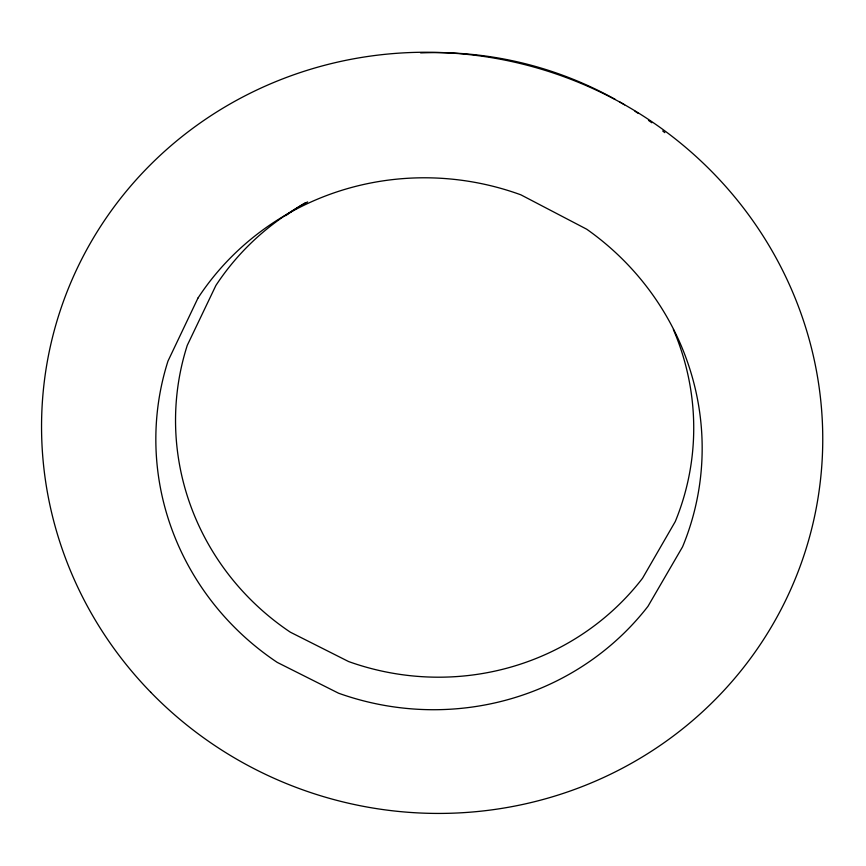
<?xml version="1.0" encoding="UTF-8"?>
<svg xmlns="http://www.w3.org/2000/svg" width="866" height="866" viewBox="0 0 866 866"><rect width="100%" height="100%" fill="white"/><g stroke="black" fill="none" stroke-linecap="round" stroke-linejoin="round"><path stroke-width="1.3" d="M420.638 52.913A359.866 350.698 16.1 0 1 615.25 99.406M619.937 102.069A359.866 350.698 16.1 0 1 624.602 104.818M634.973 111.249A359.866 350.698 16.1 0 1 638.394 113.478M648.504 120.396A359.866 350.698 16.1 0 1 651.827 122.766M662.685 130.961A359.866 350.698 16.1 0 1 664.807 132.639M285.715 215.699A251.725 245.121 16.1 0 1 305.059 202.925M307.625 201.919A259.648 252.385 16.1 0 0 215.915 285.434L187.273 345.328A259.648 252.385 16.1 0 0 290.381 632.212L348.597 661.548A259.648 252.385 16.1 0 0 642.54 578.239L675.263 521.57A259.648 252.385 16.1 0 0 673.369 329.502M197.978 298.056L167.972 361.1A273.808 265.299 16.1 0 0 277.25 662.393L338.552 693.201A273.808 265.299 16.1 0 0 648.006 606.276L682.57 546.814A273.808 265.299 16.1 0 0 586.726 229.219L520.877 194.828A273.808 265.299 16.1 0 0 197.978 298.056M150.706 692.226A391.497 379.665 16.1 0 0 807.437 544.335A391.497 379.665 16.1 0 0 338.303 61.951A391.497 379.665 16.1 0 0 150.706 692.226"/></g></svg>
